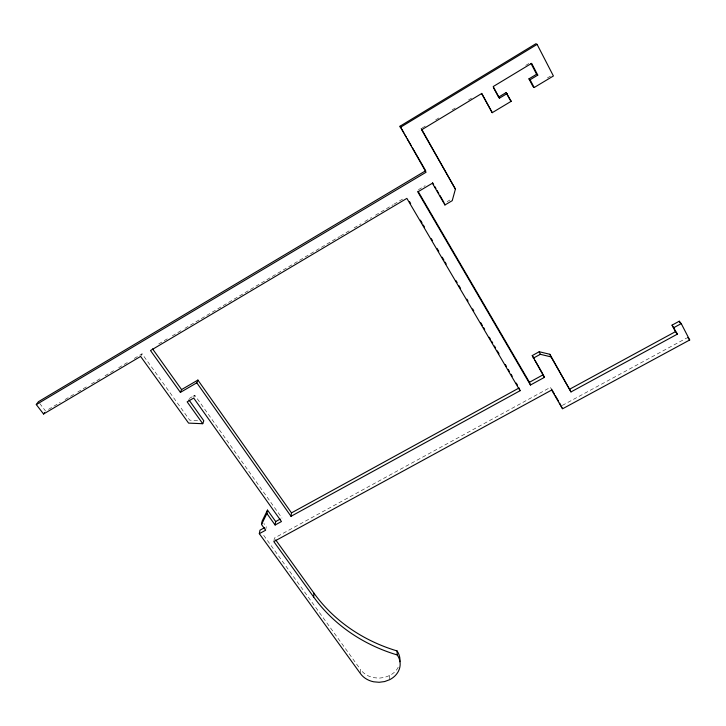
<?xml version="1.0" encoding="UTF-8"?>
<svg xmlns="http://www.w3.org/2000/svg" width="726" height="726" viewBox="0 0 726 726"><rect width="100%" height="100%" fill="white"/><g stroke="black" fill="none" stroke-linecap="round" stroke-linejoin="round"><path stroke-width="0.54" stroke-dasharray="3.63 2.72" d="M360.577 672.73L360.613 669.653L262.63 533.855M273.956 540.716L274.383 538.066L550.526 387.294L551.669 390.053M265.634 530.225L266.251 526.74L263.91 523.491M194.069 397.122L194.804 395.234L281.987 518.101M140.608 356.421L142.06 353.816L189.713 420.163L198.379 420.526M422.214 127.985L426.071 125.652M435.709 119.826L439.557 117.503M452.089 109.925L455.946 107.593M468.479 100.025L472.327 97.692M525.733 65.422L529.544 63.117M547.35 77.972L551.179 75.676M48.524 409.355L60.213 402.413M65.086 399.518L73.861 394.318M77.755 392.004L87.501 386.214M91.394 383.9L101.141 378.11M105.034 375.796L113.81 370.596M118.674 367.701L127.449 362.492M134.265 358.444L142.06 353.816M158.713 343.924L167.461 338.733M172.316 335.848L181.073 330.648M184.958 328.343L339.541 236.54M340.512 235.968L350.231 230.196M354.125 227.882L360.931 223.844M364.815 221.53L371.621 217.491M375.514 215.186L393.011 204.796M393.982 204.215L403.701 198.443M418.43 189.695L425.2 185.674M447.143 201.656L449.857 200.049M189.232 398.474L192.018 396.859M192.944 396.314L194.804 395.234M562.287 405.426L686.669 338.044M398.238 667.203A21.235 17.959 -1.5 0 1 389.608 675.552L384.544 677.431L379.099 678.157L373.636 677.667A21.235 17.959 -1.5 0 1 360.613 669.653M39.703 403.429L45.602 411.097M389.608 675.552L389.717 679.672"/><path stroke-width="1.09" d="M264.455 527.729L259.981 530.189L259.318 533.683L360.559 673.755A21.353 18.032 -1.5 0 0 373.654 681.796L379.154 682.286L384.635 681.56L389.717 679.672A21.353 18.032 -1.5 0 0 397.204 654.943A166.172 148.004 -7.6 0 1 313.659 596.99L313.986 593.215L275.699 539.908M291.008 516.304L291.48 512.892L197.899 380.07L181.582 389.59L180.393 392.385L150.509 350.54L406.878 198.379L520.061 390.724L291.008 516.304L196.81 382.82L197.899 380.07M188.941 399.917L203.797 420.753L202.763 423.712L187.154 401.859L193.697 398.066L281.461 521.54L275.118 525.016L275.68 521.567L267.513 510.097L262.159 521.041L261.514 524.499L265.634 530.225L259.318 533.683M261.514 524.499L266.896 513.5L267.513 510.097M421.252 128.566L455.411 189.123L452.225 200.675L444.929 204.968L432.397 183.233L417.786 191.909L530.452 385.025L544.364 377.393L543.629 375.596M412.286 147.514L425.681 170.737L38.396 401.723L36.3 404.591L43.56 414.011L44.585 412.55M36.3 404.591L426.062 172.244L400.017 126.224L535.924 43.714L537.104 44.395L553.412 75.985L534.154 87.537L533.011 86.576L528.955 78.844L536.605 74.243L537.775 75.123L530.071 79.76L528.955 78.844M400.226 127.449L537.104 44.395M493.39 87.519L498.562 97.13L506.131 92.574L511.204 101.295L492.219 112.684L481.519 93.409M498.562 97.13L499.461 98.164L507.084 93.581M43.56 414.011L140.608 356.421L188.588 423.113L202.763 423.712M180.393 392.385L196.81 382.82M544.364 377.393L532.249 355.586L539.218 351.729L549.872 354.297L570.999 391.922L677.403 334.114L672.058 325.139L679.255 321.219L681.242 323.615L689.7 339.986L562.487 408.829L551.669 390.053L273.811 541.596L313.659 596.99M533.283 358.181L540.307 354.306L551.025 356.883L570.999 391.922M275.68 521.567L280.191 519.09M291.48 512.892L519.117 387.956L520.061 390.724M530.452 385.025L529.445 382.284L543.266 374.698M674 327.553L681.242 323.615M569.738 389.154L675.443 331.664L677.403 334.114M510.224 100.242L511.204 101.295M687.667 337.499L689.7 339.986M266.896 513.5L275.118 525.016M152.551 348.87L181.582 389.59M409.491 201.583L410.644 203.543M420.399 220.123L422.115 223.054M423.267 225.006L424.411 226.957M431.298 238.663L432.451 240.615M437.043 248.419L438.767 251.35M442.207 257.204L443.931 260.135M445.074 262.086L446.227 264.037M455.982 280.626L457.126 282.577M458.85 285.5L460.574 288.431M466.891 299.157L468.034 301.118M472.626 308.922L473.779 310.873M480.666 322.58L482.382 325.511M483.534 327.462L484.678 329.413M489.27 337.218L490.422 339.169M491.566 341.12L492.718 343.071M494.433 345.993L495.586 347.945M497.31 350.876L499.025 353.807M505.341 364.534L506.494 366.485M508.209 369.416L509.362 371.367M511.086 374.298L512.229 376.25M516.25 383.074L517.393 385.025M418.031 191.256L529.445 382.284M400.017 126.224L403.919 132.994M405.035 134.936L406.152 136.869M407.268 138.802L411.17 145.572M432.542 182.634L433.667 184.604M434.801 186.564L435.936 188.524M437.07 190.493L438.767 193.434M439.892 195.403L443.858 202.273M532.249 355.586L533.9 358.453M535.008 360.368L542.712 373.745M551.606 389.163L554.292 393.828M555.372 395.697L558.603 401.296M559.673 403.166L562.087 407.876M455.411 189.123L421.606 129.809L481.783 93.454L492.219 112.684M499.461 98.164L493.208 86.557L531.632 63.343L537.775 75.123M506.131 92.574L509.716 99.281M530.071 79.76L534.154 87.537M531.005 63.516L536.605 74.243M672.058 325.139L675.443 331.664M679.255 321.219L680.244 323.134M549.872 354.297L551.025 356.883M539.218 351.729L540.307 354.306M444.421 203.253L444.929 204.968M313.986 593.215A165.174 147.305 -7.6 0 0 397.049 650.932L397.204 654.943M397.049 650.932A21.235 17.959 -1.5 0 1 399.89 661.749"/></g></svg>
